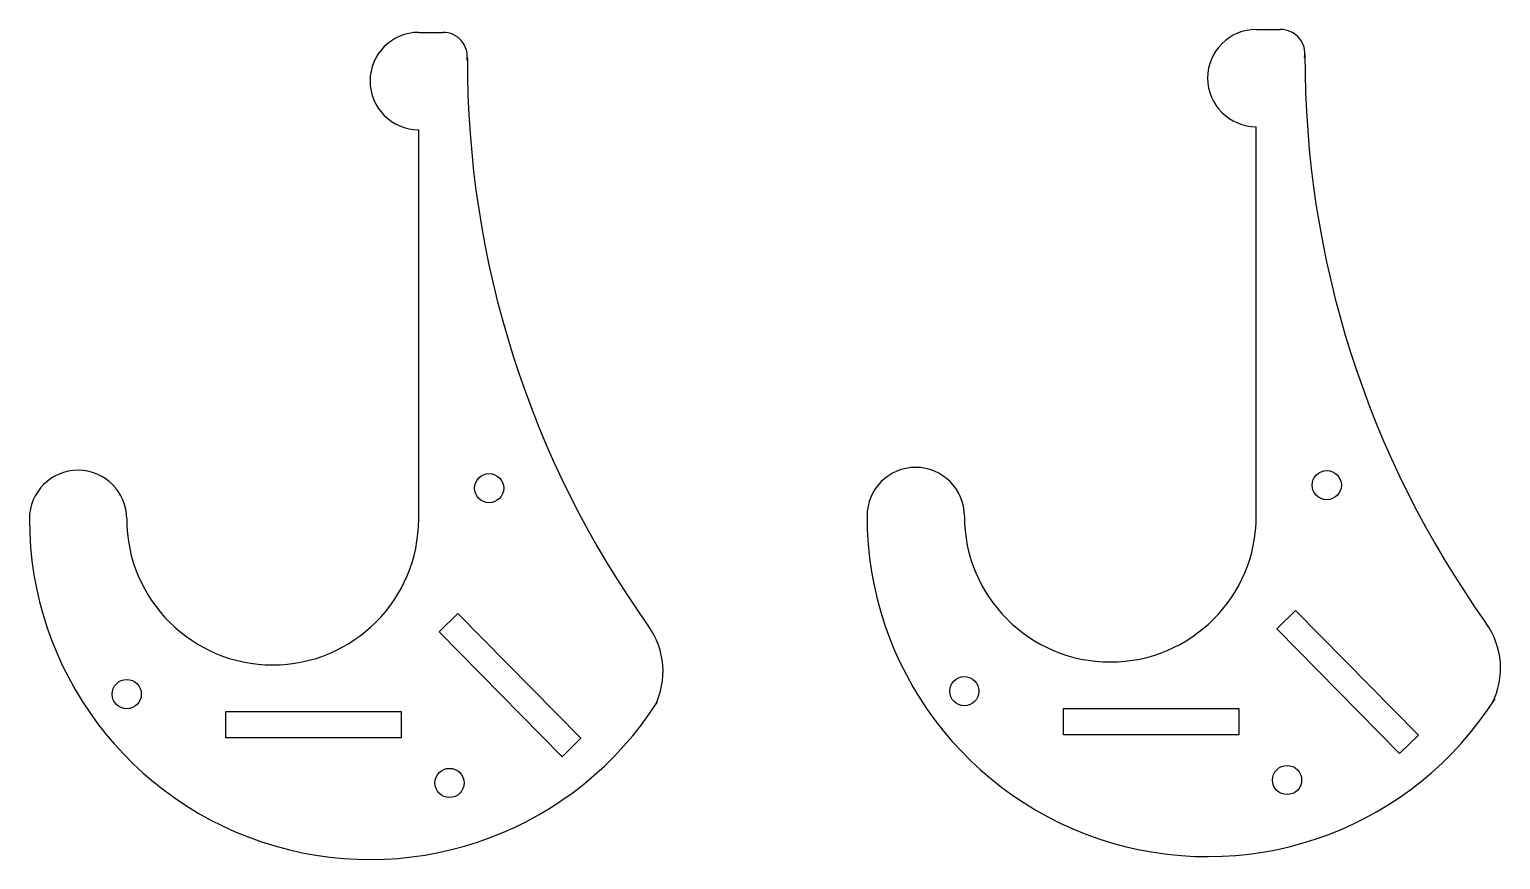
# Model space of a CAD drawing. Header units: millimetres. Extents: x -31 to 120, y -35 to 50.
import ezdxf

# ---------------------------------------------------------------- set-up
doc = ezdxf.new("R2010")
doc.units = ezdxf.units.MM

msp = doc.modelspace()

# ---------------------------------------------------------------- linework, layer by layer
for p, q in [((8.82, 49.56), (11.32, 49.56)), ((94.89, 49.86), (97.39, 49.86)), ((8.82, -0.44), (8.82, 39.56)), ((94.89, -0.14), (94.89, 39.86))]:
    msp.add_line(p, q)
for points in [[(12.85, -10.15), (25.48, -22.97), (23.56, -24.87), (10.93, -12.04)], [(98.92, -9.84), (111.55, -22.67), (109.62, -24.56), (96.99, -11.74)], [(-10.98, -20.24), (7.02, -20.24), (7.02, -22.94), (-10.98, -22.94)], [(75.08, -19.93), (93.08, -19.93), (93.08, -22.63), (75.08, -22.63)]]:
    msp.add_lwpolyline(points, close=True)
for centre in [(16.06, 2.72), (102.13, 3.03), (-21.18, -18.44), (64.89, -18.14), (11.99, -27.57), (98.05, -27.27)]:
    msp.add_circle(centre, 1.5)
for centre, radius, start, end in [((8.82, 44.56), 5, 90, 270), ((11.32, 47.06), 2.5, 350.6475, 90), ((94.89, 44.86), 5, 90, 270), ((97.39, 47.36), 2.5, 350.6475, 90), ((113.82, 46.64), 100, 179.801, 215.5421), ((199.89, 46.95), 100, 179.801, 215.5421), ((-26.18, -0.44), 5, 0, 180), ((59.89, -0.14), 5, 0, 180), ((3.82, -0.44), 35, 180, 327.5526), ((-6.18, -0.44), 15, 180, 0), ((89.89, -0.14), 35, 180, 327.5526), ((79.89, -0.14), 15, 180, 0), ((26.01, -16.09), 7.92, 333.2815, 35.5421), ((112.07, -15.78), 7.92, 333.2815, 35.5421)]:
    msp.add_arc(centre, radius, start, end)

doc.saveas('drawing.dxf')
